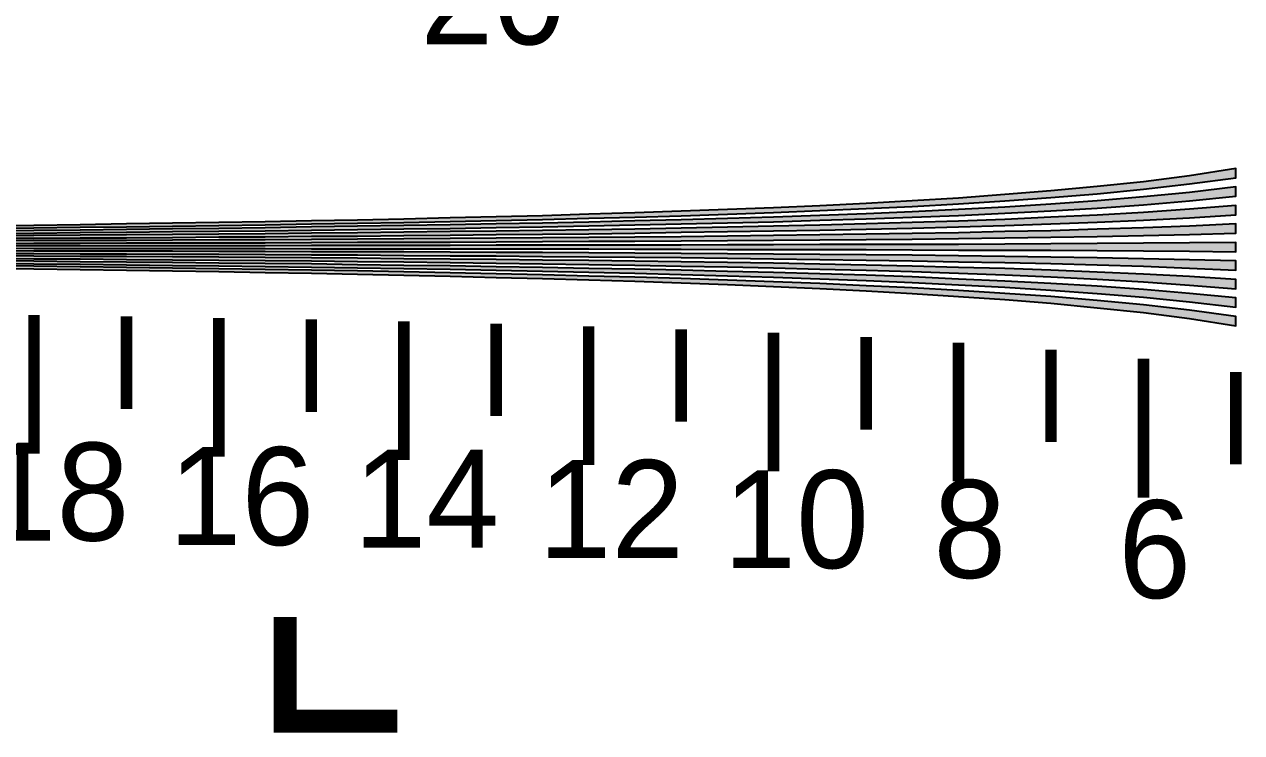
# Model space of a CAD drawing. Header units: millimetres. Extents: x 178 to 1404, y 24 to 984.
# Drawn here: x 861.5 to 1072.1, y 420.3 to 542.8 of the extents above; entities that cross this region are included whole.
import ezdxf

# ---------------------------------------------------------------- set-up
doc = ezdxf.new("R2010")
doc.units = ezdxf.units.MM
for name, color, linetype in [('CENTER', 7, 'Continuous'), ('LABELS', 7, 'Continuous'), ('SFR', 7, 'Continuous')]:
    doc.layers.add(name, color=color, linetype=linetype)

msp = doc.modelspace()

# ---------------------------------------------------------------- hatches: boundary and pattern name
at = {"layer": 'CENTER', "true_color": 0x000000}
h = msp.add_hatch(color=7, dxfattribs=at)
h.dxf.hatch_style = 1
h.paths.add_polyline_path([(1071.12, 517.85), (1063.12, 516.61), (1055.12, 515.57), (1047.12, 514.73), (1039.12, 513.97), (1031.12, 513.33), (1023.12, 512.73), (1015.12, 512.25), (1007.12, 511.81), (999.12, 511.41), (991.12, 511.05), (983.12, 510.73), (975.12, 510.45), (967.12, 510.17), (959.12, 509.93), (951.12, 509.69), (943.12, 509.49), (935.12, 509.29), (927.12, 509.09), (919.12, 508.93), (911.12, 508.77), (903.12, 508.65), (895.12, 508.49), (887.12, 508.37), (879.12, 508.25), (871.12, 508.13), (863.12, 508.01), (855.12, 507.93), (847.12, 507.81), (839.12, 507.73), (831.12, 507.65), (831.12, 507.25), (839.12, 507.33), (847.12, 507.41), (855.12, 507.49), (863.12, 507.57), (871.12, 507.69), (879.12, 507.77), (887.12, 507.89), (895.12, 508.01), (903.12, 508.13), (911.12, 508.25), (919.12, 508.37), (927.12, 508.53), (935.12, 508.69), (943.12, 508.85), (951.12, 509.05), (959.12, 509.25), (967.12, 509.45), (975.12, 509.69), (983.12, 509.97), (991.12, 510.25), (999.12, 510.57), (1007.12, 510.93), (1015.12, 511.29), (1023.12, 511.73), (1031.12, 512.25), (1039.12, 512.81), (1047.12, 513.49), (1055.12, 514.25), (1063.12, 515.17), (1071.12, 516.25), (1071.12, 517.85)])
h = msp.add_hatch(color=7, dxfattribs=at)
h.dxf.hatch_style = 1
h.paths.add_polyline_path([(1071.12, 514.65), (1063.12, 513.69), (1055.12, 512.93), (1047.12, 512.25), (1039.12, 511.69), (1031.12, 511.17), (1023.12, 510.73), (1015.12, 510.37), (1007.12, 510.01), (999.12, 509.73), (991.12, 509.45), (983.12, 509.21), (975.12, 508.97), (967.12, 508.77), (959.12, 508.57), (951.12, 508.41), (943.12, 508.25), (935.12, 508.09), (927.12, 507.97), (919.12, 507.85), (911.12, 507.73), (903.12, 507.61), (895.12, 507.49), (887.12, 507.41), (879.12, 507.29), (871.12, 507.21), (863.12, 507.13), (855.12, 507.05), (847.12, 506.97), (839.12, 506.93), (831.12, 506.85), (831.12, 506.45), (839.12, 506.49), (847.12, 506.57), (855.12, 506.61), (863.12, 506.69), (871.12, 506.77), (879.12, 506.85), (887.12, 506.93), (895.12, 507.01), (903.12, 507.09), (911.12, 507.17), (919.12, 507.29), (927.12, 507.41), (935.12, 507.49), (943.12, 507.65), (951.12, 507.77), (959.12, 507.93), (967.12, 508.09), (975.12, 508.25), (983.12, 508.45), (991.12, 508.65), (999.12, 508.89), (1007.12, 509.13), (1015.12, 509.41), (1023.12, 509.73), (1031.12, 510.13), (1039.12, 510.53), (1047.12, 511.01), (1055.12, 511.57), (1063.12, 512.25), (1071.12, 513.05), (1071.12, 514.65)])
h = msp.add_hatch(color=7, dxfattribs=at)
h.dxf.hatch_style = 1
h.paths.add_polyline_path([(1071.12, 511.45), (1063.12, 510.81), (1055.12, 510.25), (1047.12, 509.77), (1039.12, 509.41), (1031.12, 509.05), (1023.12, 508.73), (1015.12, 508.49), (1007.12, 508.25), (999.12, 508.05), (991.12, 507.85), (983.12, 507.69), (975.12, 507.53), (967.12, 507.37), (959.12, 507.25), (951.12, 507.13), (943.12, 507.01), (935.12, 506.93), (927.12, 506.81), (919.12, 506.73), (911.12, 506.65), (903.12, 506.57), (895.12, 506.49), (887.12, 506.45), (879.12, 506.37), (871.12, 506.29), (863.12, 506.25), (855.12, 506.21), (847.12, 506.13), (839.12, 506.09), (831.12, 506.05), (831.12, 505.65), (839.12, 505.69), (847.12, 505.73), (855.12, 505.77), (863.12, 505.81), (871.12, 505.85), (879.12, 505.88), (887.12, 505.92), (895.12, 506), (903.12, 506.04), (911.12, 506.12), (919.12, 506.16), (927.12, 506.24), (935.12, 506.33), (943.12, 506.41), (951.12, 506.49), (959.12, 506.57), (967.12, 506.69), (975.12, 506.81), (983.12, 506.93), (991.12, 507.05), (999.12, 507.21), (1007.12, 507.37), (1015.12, 507.53), (1023.12, 507.73), (1031.12, 507.97), (1039.12, 508.25), (1047.12, 508.57), (1055.12, 508.93), (1063.12, 509.33), (1071.12, 509.85), (1071.12, 511.45)])
h = msp.add_hatch(color=7, dxfattribs=at)
h.dxf.hatch_style = 1
h.paths.add_polyline_path([(1071.12, 508.25), (1063.12, 507.89), (1055.12, 507.57), (1047.12, 507.33), (1039.12, 507.09), (1031.12, 506.93), (1023.12, 506.73), (1015.12, 506.61), (1007.12, 506.49), (999.12, 506.37), (991.12, 506.25), (983.12, 506.17), (975.12, 506.05), (967.12, 505.97), (959.12, 505.93), (951.12, 505.85), (943.12, 505.77), (935.12, 505.73), (927.12, 505.69), (919.12, 505.61), (911.12, 505.57), (903.12, 505.53), (895.12, 505.49), (887.12, 505.45), (879.12, 505.41), (871.12, 505.41), (863.12, 505.37), (855.12, 505.33), (847.12, 505.29), (839.12, 505.29), (831.12, 505.25), (831.12, 504.85), (839.12, 504.85), (847.12, 504.89), (855.12, 504.89), (863.12, 504.93), (871.12, 504.93), (879.12, 504.97), (887.12, 504.97), (895.12, 505.01), (903.12, 505.01), (911.12, 505.05), (919.12, 505.09), (927.12, 505.09), (935.12, 505.13), (943.12, 505.17), (951.12, 505.21), (959.12, 505.25), (967.12, 505.29), (975.12, 505.33), (983.12, 505.41), (991.12, 505.45), (999.12, 505.53), (1007.12, 505.57), (1015.12, 505.65), (1023.12, 505.73), (1031.12, 505.85), (1039.12, 505.97), (1047.12, 506.09), (1055.12, 506.25), (1063.12, 506.45), (1071.12, 506.65), (1071.12, 508.25)])
h = msp.add_hatch(color=7, dxfattribs=at)
h.dxf.hatch_style = 1
h.paths.add_polyline_path([(1071.12, 505.05), (1063.12, 504.97), (1055.12, 504.93), (1047.12, 504.85), (1039.12, 504.81), (1031.12, 504.77), (1023.12, 504.73), (1015.12, 504.73), (1007.12, 504.69), (999.12, 504.69), (991.12, 504.65), (983.12, 504.65), (975.12, 504.61), (967.12, 504.61), (959.12, 504.57), (951.12, 504.57), (943.12, 504.57), (935.12, 504.53), (927.12, 504.53), (919.12, 504.53), (911.12, 504.53), (903.12, 504.49), (895.12, 504.49), (887.12, 504.49), (879.12, 504.49), (871.12, 504.49), (863.12, 504.49), (855.12, 504.45), (847.12, 504.45), (839.12, 504.45), (831.12, 504.45), (831.12, 504.05), (839.12, 504.05), (847.12, 504.05), (855.12, 504.05), (863.12, 504.02), (871.12, 504.02), (879.12, 504.02), (887.12, 504.02), (895.12, 504.02), (903.12, 504.02), (911.12, 503.98), (919.12, 503.98), (927.12, 503.98), (935.12, 503.98), (943.12, 503.94), (951.12, 503.94), (959.12, 503.94), (967.12, 503.9), (975.12, 503.9), (983.12, 503.86), (991.12, 503.86), (999.12, 503.82), (1007.12, 503.82), (1015.12, 503.78), (1023.12, 503.74), (1031.12, 503.74), (1039.12, 503.7), (1047.12, 503.66), (1055.12, 503.58), (1063.12, 503.54), (1071.12, 503.46), (1071.12, 505.05)])
h = msp.add_hatch(color=7, dxfattribs=at)
h.dxf.hatch_style = 1
h.paths.add_polyline_path([(1071.12, 501.85), (1063.12, 502.05), (1055.12, 502.25), (1047.12, 502.41), (1039.12, 502.53), (1031.12, 502.65), (1023.12, 502.73), (1015.12, 502.85), (1007.12, 502.93), (999.12, 502.97), (991.12, 503.05), (983.12, 503.09), (975.12, 503.17), (967.12, 503.21), (959.12, 503.25), (951.12, 503.29), (943.12, 503.33), (935.12, 503.37), (927.12, 503.41), (919.12, 503.41), (911.12, 503.45), (903.12, 503.49), (895.12, 503.49), (887.12, 503.53), (879.12, 503.53), (871.12, 503.57), (863.12, 503.57), (855.12, 503.61), (847.12, 503.61), (839.12, 503.65), (831.12, 503.65), (831.12, 503.25), (839.12, 503.21), (847.12, 503.21), (855.12, 503.17), (863.12, 503.13), (871.12, 503.09), (879.12, 503.09), (887.12, 503.05), (895.12, 503.01), (903.12, 502.97), (911.12, 502.93), (919.12, 502.89), (927.12, 502.81), (935.12, 502.77), (943.12, 502.73), (951.12, 502.65), (959.12, 502.57), (967.12, 502.53), (975.12, 502.45), (983.12, 502.33), (991.12, 502.25), (999.12, 502.13), (1007.12, 502.01), (1015.12, 501.89), (1023.12, 501.73), (1031.12, 501.57), (1039.12, 501.41), (1047.12, 501.17), (1055.12, 500.93), (1063.12, 500.61), (1071.12, 500.25), (1071.12, 501.85)])
h = msp.add_hatch(color=7, dxfattribs=at)
h.dxf.hatch_style = 1
h.paths.add_polyline_path([(1071.12, 498.65), (1063.12, 499.17), (1055.12, 499.57), (1047.12, 499.93), (1039.12, 500.25), (1031.12, 500.53), (1023.12, 500.73), (1015.12, 500.97), (1007.12, 501.13), (999.12, 501.29), (991.12, 501.45), (983.12, 501.57), (975.12, 501.69), (967.12, 501.81), (959.12, 501.93), (951.12, 502.01), (943.12, 502.09), (935.12, 502.17), (927.12, 502.25), (919.12, 502.33), (911.12, 502.37), (903.12, 502.45), (895.12, 502.49), (887.12, 502.57), (879.12, 502.61), (871.12, 502.65), (863.12, 502.69), (855.12, 502.73), (847.12, 502.77), (839.12, 502.81), (831.12, 502.85), (831.12, 502.45), (839.12, 502.41), (847.12, 502.37), (855.12, 502.29), (863.12, 502.25), (871.12, 502.21), (879.12, 502.13), (887.12, 502.05), (895.12, 502.01), (903.12, 501.93), (911.12, 501.85), (919.12, 501.77), (927.12, 501.69), (935.12, 501.57), (943.12, 501.49), (951.12, 501.37), (959.12, 501.25), (967.12, 501.13), (975.12, 500.97), (983.12, 500.81), (991.12, 500.65), (999.12, 500.45), (1007.12, 500.25), (1015.12, 500.01), (1023.12, 499.73), (1031.12, 499.45), (1039.12, 499.09), (1047.12, 498.73), (1055.12, 498.25), (1063.12, 497.69), (1071.12, 497.05), (1071.12, 498.65)])
h = msp.add_hatch(color=7, dxfattribs=at)
h.dxf.hatch_style = 1
h.paths.add_polyline_path([(1071.12, 495.45), (1063.12, 496.25), (1055.12, 496.93), (1047.12, 497.49), (1039.12, 497.97), (1031.12, 498.37), (1023.12, 498.73), (1015.12, 499.09), (1007.12, 499.37), (999.12, 499.61), (991.12, 499.85), (983.12, 500.05), (975.12, 500.25), (967.12, 500.41), (959.12, 500.57), (951.12, 500.73), (943.12, 500.85), (935.12, 501.01), (927.12, 501.09), (919.12, 501.21), (911.12, 501.33), (903.12, 501.41), (895.12, 501.49), (887.12, 501.57), (879.12, 501.65), (871.12, 501.73), (863.12, 501.81), (855.12, 501.89), (847.12, 501.93), (839.12, 502.01), (831.12, 502.05), (831.12, 501.65), (839.12, 501.57), (847.12, 501.53), (855.12, 501.45), (863.12, 501.37), (871.12, 501.29), (879.12, 501.21), (887.12, 501.09), (895.12, 501.01), (903.12, 500.89), (911.12, 500.77), (919.12, 500.65), (927.12, 500.53), (935.12, 500.41), (943.12, 500.25), (951.12, 500.09), (959.12, 499.93), (967.12, 499.73), (975.12, 499.53), (983.12, 499.29), (991.12, 499.05), (999.12, 498.77), (1007.12, 498.49), (1015.12, 498.13), (1023.12, 497.73), (1031.12, 497.33), (1039.12, 496.81), (1047.12, 496.25), (1055.12, 495.57), (1063.12, 494.81), (1071.12, 493.85), (1071.12, 495.45), (1071.12, 495.45)])
h = msp.add_hatch(color=7, dxfattribs=at)
h.dxf.hatch_style = 1
h.paths.add_polyline_path([(1071.12, 492.25), (1063.12, 493.33), (1055.12, 494.25), (1047.12, 495.01), (1039.12, 495.69), (1031.12, 496.25), (1023.12, 496.73), (1015.12, 497.21), (1007.12, 497.57), (999.12, 497.93), (991.12, 498.25), (983.12, 498.53), (975.12, 498.81), (967.12, 499.05), (959.12, 499.25), (951.12, 499.45), (943.12, 499.65), (935.12, 499.81), (927.12, 499.97), (919.12, 500.13), (911.12, 500.25), (903.12, 500.37), (895.12, 500.49), (887.12, 500.61), (879.12, 500.73), (871.12, 500.81), (863.12, 500.93), (855.12, 501.01), (847.12, 501.09), (839.12, 501.17), (831.12, 501.25), (831.12, 500.85), (839.12, 500.77), (847.12, 500.69), (855.12, 500.57), (863.12, 500.49), (871.12, 500.37), (879.12, 500.25), (887.12, 500.13), (895.12, 500.01), (903.12, 499.85), (911.12, 499.73), (919.12, 499.57), (927.12, 499.41), (935.12, 499.21), (943.12, 499.01), (951.12, 498.81), (959.12, 498.57), (967.12, 498.33), (975.12, 498.05), (983.12, 497.77), (991.12, 497.45), (999.12, 497.09), (1007.12, 496.69), (1015.12, 496.25), (1023.12, 495.73), (1031.12, 495.17), (1039.12, 494.53), (1047.12, 493.77), (1055.12, 492.93), (1063.12, 491.89), (1071.12, 490.65), (1071.12, 492.25)])

# ---------------------------------------------------------------- linework, layer by layer
at = {"layer": 'CENTER', "color": 250}
for points in [[(855.12, 507.49), (863.12, 507.57), (871.12, 507.69), (879.12, 507.77), (887.12, 507.89), (895.12, 508.01), (903.12, 508.13), (911.12, 508.25), (919.12, 508.37), (927.12, 508.53), (935.12, 508.69), (943.12, 508.85), (951.12, 509.05), (959.12, 509.25), (967.12, 509.45), (975.12, 509.69), (983.12, 509.97), (991.12, 510.25), (999.12, 510.57), (1007.12, 510.93), (1015.12, 511.29), (1023.12, 511.73), (1031.12, 512.25), (1039.12, 512.81), (1047.12, 513.49), (1055.12, 514.25), (1063.12, 515.17), (1071.12, 516.25), (1071.12, 517.85), (1071.12, 517.85), (1063.12, 516.61), (1055.12, 515.57), (1047.12, 514.73), (1039.12, 513.97), (1031.12, 513.33), (1023.12, 512.73), (1015.12, 512.25), (1007.12, 511.81), (999.12, 511.41), (991.12, 511.05), (983.12, 510.73), (975.12, 510.45), (967.12, 510.17), (959.12, 509.93), (951.12, 509.69), (943.12, 509.49), (935.12, 509.29), (927.12, 509.09), (919.12, 508.93), (911.12, 508.77), (903.12, 508.65), (895.12, 508.49), (887.12, 508.37), (879.12, 508.25), (871.12, 508.13), (863.12, 508.01), (855.12, 507.93)], [(855.12, 506.61), (863.12, 506.69), (871.12, 506.77), (879.12, 506.85), (887.12, 506.93), (895.12, 507.01), (903.12, 507.09), (911.12, 507.17), (919.12, 507.29), (927.12, 507.41), (935.12, 507.49), (943.12, 507.65), (951.12, 507.77), (959.12, 507.93), (967.12, 508.09), (975.12, 508.25), (983.12, 508.45), (991.12, 508.65), (999.12, 508.89), (1007.12, 509.13), (1015.12, 509.41), (1023.12, 509.73), (1031.12, 510.13), (1039.12, 510.53), (1047.12, 511.01), (1055.12, 511.57), (1063.12, 512.25), (1071.12, 513.05), (1071.12, 514.65), (1071.12, 514.65), (1063.12, 513.69), (1055.12, 512.93), (1047.12, 512.25), (1039.12, 511.69), (1031.12, 511.17), (1023.12, 510.73), (1015.12, 510.37), (1007.12, 510.01), (999.12, 509.73), (991.12, 509.45), (983.12, 509.21), (975.12, 508.97), (967.12, 508.77), (959.12, 508.57), (951.12, 508.41), (943.12, 508.25), (935.12, 508.09), (927.12, 507.97), (919.12, 507.85), (911.12, 507.73), (903.12, 507.61), (895.12, 507.49), (887.12, 507.41), (879.12, 507.29), (871.12, 507.21), (863.12, 507.13), (855.12, 507.05)], [(855.12, 505.77), (863.12, 505.81), (871.12, 505.85), (879.12, 505.88), (887.12, 505.92), (895.12, 506), (903.12, 506.04), (911.12, 506.12), (919.12, 506.16), (927.12, 506.24), (935.12, 506.33), (943.12, 506.41), (951.12, 506.49), (959.12, 506.57), (967.12, 506.69), (975.12, 506.81), (983.12, 506.93), (991.12, 507.05), (999.12, 507.21), (1007.12, 507.37), (1015.12, 507.53), (1023.12, 507.73), (1031.12, 507.97), (1039.12, 508.25), (1047.12, 508.57), (1055.12, 508.93), (1063.12, 509.33), (1071.12, 509.85), (1071.12, 511.45), (1071.12, 511.45), (1063.12, 510.81), (1055.12, 510.25), (1047.12, 509.77), (1039.12, 509.41), (1031.12, 509.05), (1023.12, 508.73), (1015.12, 508.49), (1007.12, 508.25), (999.12, 508.05), (991.12, 507.85), (983.12, 507.69), (975.12, 507.53), (967.12, 507.37), (959.12, 507.25), (951.12, 507.13), (943.12, 507.01), (935.12, 506.93), (927.12, 506.81), (919.12, 506.73), (911.12, 506.65), (903.12, 506.57), (895.12, 506.49), (887.12, 506.45), (879.12, 506.37), (871.12, 506.29), (863.12, 506.25), (855.12, 506.21)], [(855.12, 504.89), (863.12, 504.93), (871.12, 504.93), (879.12, 504.97), (887.12, 504.97), (895.12, 505.01), (903.12, 505.01), (911.12, 505.05), (919.12, 505.09), (927.12, 505.09), (935.12, 505.13), (943.12, 505.17), (951.12, 505.21), (959.12, 505.25), (967.12, 505.29), (975.12, 505.33), (983.12, 505.41), (991.12, 505.45), (999.12, 505.53), (1007.12, 505.57), (1015.12, 505.65), (1023.12, 505.73), (1031.12, 505.85), (1039.12, 505.97), (1047.12, 506.09), (1055.12, 506.25), (1063.12, 506.45), (1071.12, 506.65), (1071.12, 508.25), (1071.12, 508.25), (1063.12, 507.89), (1055.12, 507.57), (1047.12, 507.33), (1039.12, 507.09), (1031.12, 506.93), (1023.12, 506.73), (1015.12, 506.61), (1007.12, 506.49), (999.12, 506.37), (991.12, 506.25), (983.12, 506.17), (975.12, 506.05), (967.12, 505.97), (959.12, 505.93), (951.12, 505.85), (943.12, 505.77), (935.12, 505.73), (927.12, 505.69), (919.12, 505.61), (911.12, 505.57), (903.12, 505.53), (895.12, 505.49), (887.12, 505.45), (879.12, 505.41), (871.12, 505.41), (863.12, 505.37), (855.12, 505.33)], [(855.12, 504.05), (863.12, 504.02), (871.12, 504.02), (879.12, 504.02), (887.12, 504.02), (895.12, 504.02), (903.12, 504.02), (911.12, 503.98), (919.12, 503.98), (927.12, 503.98), (935.12, 503.98), (943.12, 503.94), (951.12, 503.94), (959.12, 503.94), (967.12, 503.9), (975.12, 503.9), (983.12, 503.86), (991.12, 503.86), (999.12, 503.82), (1007.12, 503.82), (1015.12, 503.78), (1023.12, 503.74), (1031.12, 503.74), (1039.12, 503.7), (1047.12, 503.66), (1055.12, 503.58), (1063.12, 503.54), (1071.12, 503.46), (1071.12, 505.05), (1071.12, 505.05), (1063.12, 504.97), (1055.12, 504.93), (1047.12, 504.85), (1039.12, 504.81), (1031.12, 504.77), (1023.12, 504.73), (1015.12, 504.73), (1007.12, 504.69), (999.12, 504.69), (991.12, 504.65), (983.12, 504.65), (975.12, 504.61), (967.12, 504.61), (959.12, 504.57), (951.12, 504.57), (943.12, 504.57), (935.12, 504.53), (927.12, 504.53), (919.12, 504.53), (911.12, 504.53), (903.12, 504.49), (895.12, 504.49), (887.12, 504.49), (879.12, 504.49), (871.12, 504.49), (863.12, 504.49), (855.12, 504.45)], [(855.12, 503.17), (863.12, 503.13), (871.12, 503.09), (879.12, 503.09), (887.12, 503.05), (895.12, 503.01), (903.12, 502.97), (911.12, 502.93), (919.12, 502.89), (927.12, 502.81), (935.12, 502.77), (943.12, 502.73), (951.12, 502.65), (959.12, 502.57), (967.12, 502.53), (975.12, 502.45), (983.12, 502.33), (991.12, 502.25), (999.12, 502.13), (1007.12, 502.01), (1015.12, 501.89), (1023.12, 501.73), (1031.12, 501.57), (1039.12, 501.41), (1047.12, 501.17), (1055.12, 500.93), (1063.12, 500.61), (1071.12, 500.25), (1071.12, 501.85), (1071.12, 501.85), (1063.12, 502.05), (1055.12, 502.25), (1047.12, 502.41), (1039.12, 502.53), (1031.12, 502.65), (1023.12, 502.73), (1015.12, 502.85), (1007.12, 502.93), (999.12, 502.97), (991.12, 503.05), (983.12, 503.09), (975.12, 503.17), (967.12, 503.21), (959.12, 503.25), (951.12, 503.29), (943.12, 503.33), (935.12, 503.37), (927.12, 503.41), (919.12, 503.41), (911.12, 503.45), (903.12, 503.49), (895.12, 503.49), (887.12, 503.53), (879.12, 503.53), (871.12, 503.57), (863.12, 503.57), (855.12, 503.61)], [(855.12, 502.29), (863.12, 502.25), (871.12, 502.21), (879.12, 502.13), (887.12, 502.05), (895.12, 502.01), (903.12, 501.93), (911.12, 501.85), (919.12, 501.77), (927.12, 501.69), (935.12, 501.57), (943.12, 501.49), (951.12, 501.37), (959.12, 501.25), (967.12, 501.13), (975.12, 500.97), (983.12, 500.81), (991.12, 500.65), (999.12, 500.45), (1007.12, 500.25), (1015.12, 500.01), (1023.12, 499.73), (1031.12, 499.45), (1039.12, 499.09), (1047.12, 498.73), (1055.12, 498.25), (1063.12, 497.69), (1071.12, 497.05), (1071.12, 498.65), (1071.12, 498.65), (1063.12, 499.17), (1055.12, 499.57), (1047.12, 499.93), (1039.12, 500.25), (1031.12, 500.53), (1023.12, 500.73), (1015.12, 500.97), (1007.12, 501.13), (999.12, 501.29), (991.12, 501.45), (983.12, 501.57), (975.12, 501.69), (967.12, 501.81), (959.12, 501.93), (951.12, 502.01), (943.12, 502.09), (935.12, 502.17), (927.12, 502.25), (919.12, 502.33), (911.12, 502.37), (903.12, 502.45), (895.12, 502.49), (887.12, 502.57), (879.12, 502.61), (871.12, 502.65), (863.12, 502.69), (855.12, 502.73)], [(855.12, 501.45), (863.12, 501.37), (871.12, 501.29), (879.12, 501.21), (887.12, 501.09), (895.12, 501.01), (903.12, 500.89), (911.12, 500.77), (919.12, 500.65), (927.12, 500.53), (935.12, 500.41), (943.12, 500.25), (951.12, 500.09), (959.12, 499.93), (967.12, 499.73), (975.12, 499.53), (983.12, 499.29), (991.12, 499.05), (999.12, 498.77), (1007.12, 498.49), (1015.12, 498.13), (1023.12, 497.73), (1031.12, 497.33), (1039.12, 496.81), (1047.12, 496.25), (1055.12, 495.57), (1063.12, 494.81), (1071.12, 493.85), (1071.12, 495.45), (1071.12, 495.45), (1071.12, 495.45), (1063.12, 496.25), (1055.12, 496.93), (1047.12, 497.49), (1039.12, 497.97), (1031.12, 498.37), (1023.12, 498.73), (1015.12, 499.09), (1007.12, 499.37), (999.12, 499.61), (991.12, 499.85), (983.12, 500.05), (975.12, 500.25), (967.12, 500.41), (959.12, 500.57), (951.12, 500.73), (943.12, 500.85), (935.12, 501.01), (927.12, 501.09), (919.12, 501.21), (911.12, 501.33), (903.12, 501.41), (895.12, 501.49), (887.12, 501.57), (879.12, 501.65), (871.12, 501.73), (863.12, 501.81), (855.12, 501.89)], [(855.12, 500.57), (863.12, 500.49), (871.12, 500.37), (879.12, 500.25), (887.12, 500.13), (895.12, 500.01), (903.12, 499.85), (911.12, 499.73), (919.12, 499.57), (927.12, 499.41), (935.12, 499.21), (943.12, 499.01), (951.12, 498.81), (959.12, 498.57), (967.12, 498.33), (975.12, 498.05), (983.12, 497.77), (991.12, 497.45), (999.12, 497.09), (1007.12, 496.69), (1015.12, 496.25), (1023.12, 495.73), (1031.12, 495.17), (1039.12, 494.53), (1047.12, 493.77), (1055.12, 492.93), (1063.12, 491.89), (1071.12, 490.65), (1071.12, 492.25), (1071.12, 492.25), (1063.12, 493.33), (1055.12, 494.25), (1047.12, 495.01), (1039.12, 495.69), (1031.12, 496.25), (1023.12, 496.73), (1015.12, 497.21), (1007.12, 497.57), (999.12, 497.93), (991.12, 498.25), (983.12, 498.53), (975.12, 498.81), (967.12, 499.05), (959.12, 499.25), (951.12, 499.45), (943.12, 499.65), (935.12, 499.81), (927.12, 499.97), (919.12, 500.13), (911.12, 500.25), (903.12, 500.37), (895.12, 500.49), (887.12, 500.61), (879.12, 500.73), (871.12, 500.81), (863.12, 500.93), (855.12, 501.01)]]:
    msp.add_lwpolyline(points, dxfattribs=at)
at = {"layer": 'CENTER', "color": 250, "lineweight": 35, "const_width": 2}
for points in [[(863.12, 492.49), (863.12, 468.49)], [(879.12, 492.25), (879.12, 476.25)], [(895.12, 492.01), (895.12, 468.01)], [(911.12, 491.73), (911.12, 475.73)], [(927.12, 491.41), (927.12, 467.41)], [(943.12, 491.01), (943.12, 475.01)], [(959.12, 490.57), (959.12, 466.57)], [(975.12, 490.05), (975.12, 474.05)], [(991.12, 489.45), (991.12, 465.45)], [(1007.12, 488.69), (1007.12, 472.69)], [(1023.12, 487.73), (1023.12, 463.73)], [(1039.12, 486.53), (1039.12, 470.53)], [(1055.12, 484.93), (1055.12, 460.93)], [(1071.12, 482.65), (1071.12, 466.65)]]:
    msp.add_lwpolyline(points, dxfattribs=at)
at = {"layer": 'CENTER', "color": 250, "true_color": 0x000000}
for points in [[(1071.12, 516.25), (1023.12, 512.73), (991.12, 510.25)], [(1071.12, 516.25), (991.12, 510.25), (999.12, 510.57)], [(1071.12, 516.25), (999.12, 510.57), (1007.12, 510.93)], [(1071.12, 516.25), (1007.12, 510.93), (1015.12, 511.29)], [(1071.12, 516.25), (1015.12, 511.29), (1023.12, 511.73)], [(1071.12, 516.25), (1031.12, 513.33), (1023.12, 512.73)], [(1071.12, 516.25), (1023.12, 511.73), (1031.12, 512.25)], [(1071.12, 516.25), (1039.12, 513.97), (1031.12, 513.33)], [(1071.12, 516.25), (1031.12, 512.25), (1039.12, 512.81)], [(1071.12, 516.25), (1047.12, 514.73), (1039.12, 513.97)], [(1071.12, 516.25), (1039.12, 512.81), (1047.12, 513.49)], [(1071.12, 516.25), (1055.12, 515.57), (1047.12, 514.73)], [(1071.12, 516.25), (1047.12, 513.49), (1055.12, 514.25)], [(1071.12, 516.25), (1063.12, 516.61), (1055.12, 515.57)], [(1055.12, 514.25), (1063.12, 515.17), (1071.12, 516.25)], [(1071.12, 516.25), (1071.12, 517.85), (1063.12, 516.61)], [(1071.12, 513.05), (1071.12, 514.65), (1063.12, 513.69)], [(1015.12, 512.25), (1007.12, 511.81), (967.12, 509.45)], [(1015.12, 512.25), (967.12, 509.45), (975.12, 509.69)], [(1071.12, 513.05), (1023.12, 510.73), (975.12, 508.25)], [(1071.12, 513.05), (975.12, 508.25), (983.12, 508.45)], [(1023.12, 512.73), (1015.12, 512.25), (975.12, 509.69)], [(1023.12, 512.73), (975.12, 509.69), (983.12, 509.97)], [(1071.12, 513.05), (983.12, 508.45), (991.12, 508.65)], [(1023.12, 512.73), (983.12, 509.97), (991.12, 510.25)], [(1071.12, 513.05), (991.12, 508.65), (999.12, 508.89)], [(1071.12, 513.05), (999.12, 508.89), (1007.12, 509.13)], [(1071.12, 513.05), (1007.12, 509.13), (1015.12, 509.41)], [(1071.12, 513.05), (1015.12, 509.41), (1023.12, 509.73)], [(1071.12, 513.05), (1031.12, 511.17), (1023.12, 510.73)], [(1071.12, 513.05), (1023.12, 509.73), (1031.12, 510.13)], [(1071.12, 513.05), (1039.12, 511.69), (1031.12, 511.17)], [(1071.12, 513.05), (1031.12, 510.13), (1039.12, 510.53)], [(1071.12, 513.05), (1047.12, 512.25), (1039.12, 511.69)], [(1071.12, 513.05), (1039.12, 510.53), (1047.12, 511.01)], [(1071.12, 513.05), (1055.12, 512.93), (1047.12, 512.25)], [(1071.12, 513.05), (1047.12, 511.01), (1055.12, 511.57)], [(1071.12, 513.05), (1063.12, 513.69), (1055.12, 512.93)], [(1055.12, 511.57), (1063.12, 512.25), (1071.12, 513.05)], [(967.12, 510.17), (951.12, 509.69), (903.12, 508.13)], [(967.12, 510.17), (903.12, 508.13), (911.12, 508.25)], [(967.12, 510.17), (911.12, 508.25), (919.12, 508.37)], [(983.12, 510.73), (975.12, 510.45), (919.12, 508.37)], [(983.12, 510.73), (919.12, 508.37), (927.12, 508.53)], [(975.12, 510.45), (967.12, 510.17), (919.12, 508.37)], [(983.12, 510.73), (927.12, 508.53), (935.12, 508.69)], [(1071.12, 509.85), (991.12, 507.85), (927.12, 506.24)], [(1071.12, 509.85), (927.12, 506.24), (935.12, 506.33)], [(991.12, 511.05), (983.12, 510.73), (935.12, 508.69)], [(991.12, 511.05), (935.12, 508.69), (943.12, 508.85)], [(1007.12, 510.01), (999.12, 509.73), (935.12, 507.49)], [(1007.12, 510.01), (935.12, 507.49), (943.12, 507.65)], [(1071.12, 509.85), (935.12, 506.33), (943.12, 506.41)], [(999.12, 511.41), (991.12, 511.05), (943.12, 508.85)], [(999.12, 511.41), (943.12, 508.85), (951.12, 509.05)], [(1007.12, 510.01), (943.12, 507.65), (951.12, 507.77)], [(1071.12, 509.85), (943.12, 506.41), (951.12, 506.49)], [(999.12, 511.41), (951.12, 509.05), (959.12, 509.25)], [(967.12, 510.17), (959.12, 509.93), (951.12, 509.69)], [(1007.12, 510.01), (951.12, 507.77), (959.12, 507.93)], [(1071.12, 509.85), (951.12, 506.49), (959.12, 506.57)], [(1007.12, 511.81), (999.12, 511.41), (959.12, 509.25)], [(1007.12, 511.81), (959.12, 509.25), (967.12, 509.45)], [(1007.12, 510.01), (959.12, 507.93), (967.12, 508.09)], [(1071.12, 509.85), (959.12, 506.57), (967.12, 506.69)], [(1023.12, 510.73), (1015.12, 510.37), (967.12, 508.09)], [(1023.12, 510.73), (967.12, 508.09), (975.12, 508.25)], [(1015.12, 510.37), (1007.12, 510.01), (967.12, 508.09)], [(1071.12, 509.85), (967.12, 506.69), (975.12, 506.81)], [(1071.12, 509.85), (975.12, 506.81), (983.12, 506.93)], [(1071.12, 509.85), (983.12, 506.93), (991.12, 507.05)], [(1071.12, 509.85), (999.12, 508.05), (991.12, 507.85)], [(1071.12, 509.85), (991.12, 507.05), (999.12, 507.21)], [(1071.12, 509.85), (1007.12, 508.25), (999.12, 508.05)], [(1071.12, 509.85), (999.12, 507.21), (1007.12, 507.37)], [(1071.12, 509.85), (1015.12, 508.49), (1007.12, 508.25)], [(1071.12, 509.85), (1007.12, 507.37), (1015.12, 507.53)], [(1071.12, 509.85), (1023.12, 508.73), (1015.12, 508.49)], [(1071.12, 509.85), (1015.12, 507.53), (1023.12, 507.73)], [(1071.12, 509.85), (1031.12, 509.05), (1023.12, 508.73)], [(1071.12, 509.85), (1023.12, 507.73), (1031.12, 507.97)], [(1071.12, 509.85), (1039.12, 509.41), (1031.12, 509.05)], [(1071.12, 509.85), (1031.12, 507.97), (1039.12, 508.25)], [(1071.12, 509.85), (1047.12, 509.77), (1039.12, 509.41)], [(1071.12, 509.85), (1039.12, 508.25), (1047.12, 508.57)], [(1071.12, 509.85), (1055.12, 510.25), (1047.12, 509.77)], [(1071.12, 509.85), (1047.12, 508.57), (1055.12, 508.93)], [(1071.12, 509.85), (1063.12, 510.81), (1055.12, 510.25)], [(1055.12, 508.93), (1063.12, 509.33), (1071.12, 509.85)], [(1071.12, 509.85), (1071.12, 511.45), (1063.12, 510.81)], [(911.12, 508.77), (895.12, 508.49), (831.12, 507.25)], [(911.12, 508.77), (831.12, 507.25), (839.12, 507.33)], [(895.12, 508.49), (879.12, 508.25), (831.12, 507.25)], [(879.12, 508.25), (871.12, 508.13), (831.12, 507.25)], [(871.12, 508.13), (863.12, 508.01), (831.12, 507.25)], [(935.12, 508.09), (911.12, 507.73), (831.12, 506.45)], [(935.12, 508.09), (831.12, 506.45), (839.12, 506.49)], [(863.12, 508.01), (847.12, 507.81), (831.12, 507.25)], [(911.12, 507.73), (903.12, 507.61), (831.12, 506.45)], [(927.12, 509.09), (919.12, 508.93), (839.12, 507.33)], [(927.12, 509.09), (839.12, 507.33), (847.12, 507.41)], [(919.12, 508.93), (911.12, 508.77), (839.12, 507.33)], [(935.12, 508.09), (839.12, 506.49), (847.12, 506.57)], [(927.12, 509.09), (847.12, 507.41), (855.12, 507.49)], [(935.12, 508.09), (847.12, 506.57), (855.12, 506.61)], [(863.12, 508.01), (855.12, 507.93), (847.12, 507.81)], [(927.12, 509.09), (855.12, 507.49), (863.12, 507.57)], [(935.12, 508.09), (855.12, 506.61), (863.12, 506.69)], [(927.12, 509.09), (863.12, 507.57), (871.12, 507.69)], [(935.12, 508.09), (863.12, 506.69), (871.12, 506.77)], [(927.12, 509.09), (871.12, 507.69), (879.12, 507.77)], [(959.12, 508.57), (951.12, 508.41), (871.12, 506.77)], [(959.12, 508.57), (871.12, 506.77), (879.12, 506.85)], [(951.12, 508.41), (943.12, 508.25), (871.12, 506.77)], [(943.12, 508.25), (935.12, 508.09), (871.12, 506.77)], [(951.12, 509.69), (935.12, 509.29), (879.12, 507.77)], [(951.12, 509.69), (879.12, 507.77), (887.12, 507.89)], [(935.12, 509.29), (927.12, 509.09), (879.12, 507.77)], [(959.12, 508.57), (879.12, 506.85), (887.12, 506.93)], [(895.12, 508.49), (887.12, 508.37), (879.12, 508.25)], [(951.12, 509.69), (887.12, 507.89), (895.12, 508.01)], [(959.12, 508.57), (887.12, 506.93), (895.12, 507.01)], [(951.12, 509.69), (895.12, 508.01), (903.12, 508.13)], [(911.12, 508.77), (903.12, 508.65), (895.12, 508.49)], [(959.12, 508.57), (895.12, 507.01), (903.12, 507.09)], [(975.12, 508.97), (967.12, 508.77), (903.12, 507.09)], [(975.12, 508.97), (903.12, 507.09), (911.12, 507.17)], [(967.12, 508.77), (959.12, 508.57), (903.12, 507.09)], [(991.12, 507.85), (983.12, 507.69), (903.12, 506.04)], [(991.12, 507.85), (903.12, 506.04), (911.12, 506.12)], [(975.12, 508.97), (911.12, 507.17), (919.12, 507.29)], [(935.12, 508.09), (927.12, 507.97), (911.12, 507.73)], [(927.12, 507.97), (919.12, 507.85), (911.12, 507.73)], [(991.12, 507.85), (911.12, 506.12), (919.12, 506.16)], [(975.12, 508.97), (919.12, 507.29), (927.12, 507.41)], [(991.12, 507.85), (919.12, 506.16), (927.12, 506.24)], [(991.12, 509.45), (983.12, 509.21), (927.12, 507.41)], [(991.12, 509.45), (927.12, 507.41), (935.12, 507.49)], [(983.12, 509.21), (975.12, 508.97), (927.12, 507.41)], [(999.12, 509.73), (991.12, 509.45), (935.12, 507.49)], [(951.12, 509.69), (943.12, 509.49), (935.12, 509.29)], [(1071.12, 506.65), (1063.12, 507.89), (1055.12, 507.57)], [(1071.12, 506.65), (1071.12, 508.25), (1063.12, 507.89)], [(903.12, 507.61), (895.12, 507.49), (831.12, 506.45)], [(895.12, 507.49), (879.12, 507.29), (831.12, 506.45)], [(879.12, 507.29), (855.12, 507.05), (831.12, 506.45)], [(927.12, 506.81), (903.12, 506.57), (831.12, 505.65)], [(927.12, 506.81), (831.12, 505.65), (839.12, 505.69)], [(1071.12, 506.65), (943.12, 505.77), (831.12, 504.85)], [(1071.12, 506.65), (831.12, 504.85), (839.12, 504.85)], [(903.12, 506.57), (895.12, 506.49), (831.12, 505.65)], [(895.12, 506.49), (871.12, 506.29), (831.12, 505.65)], [(871.12, 506.29), (847.12, 506.13), (831.12, 505.65)], [(943.12, 505.77), (919.12, 505.61), (831.12, 504.85)], [(919.12, 505.61), (903.12, 505.53), (831.12, 504.85)], [(943.12, 507.01), (927.12, 506.81), (839.12, 505.69)], [(943.12, 507.01), (839.12, 505.69), (847.12, 505.73)], [(1071.12, 506.65), (839.12, 504.85), (847.12, 504.89)], [(943.12, 507.01), (847.12, 505.73), (855.12, 505.77)], [(1071.12, 506.65), (847.12, 504.89), (855.12, 504.89)], [(871.12, 506.29), (855.12, 506.21), (847.12, 506.13)], [(879.12, 507.29), (871.12, 507.21), (855.12, 507.05)], [(871.12, 507.21), (863.12, 507.13), (855.12, 507.05)], [(943.12, 507.01), (855.12, 505.77), (863.12, 505.81)], [(1071.12, 506.65), (855.12, 504.89), (863.12, 504.93)], [(871.12, 506.29), (863.12, 506.25), (855.12, 506.21)], [(967.12, 507.37), (951.12, 507.13), (863.12, 505.81)], [(967.12, 507.37), (863.12, 505.81), (871.12, 505.85)], [(951.12, 507.13), (943.12, 507.01), (863.12, 505.81)], [(1071.12, 506.65), (863.12, 504.93), (871.12, 504.93)], [(967.12, 507.37), (871.12, 505.85), (879.12, 505.88)], [(1071.12, 506.65), (871.12, 504.93), (879.12, 504.97)], [(895.12, 506.49), (879.12, 506.37), (871.12, 506.29)], [(895.12, 507.49), (887.12, 507.41), (879.12, 507.29)], [(967.12, 507.37), (879.12, 505.88), (887.12, 505.92)], [(1071.12, 506.65), (879.12, 504.97), (887.12, 504.97)], [(895.12, 506.49), (887.12, 506.45), (879.12, 506.37)], [(967.12, 507.37), (887.12, 505.92), (895.12, 506)], [(1071.12, 506.65), (887.12, 504.97), (895.12, 505.01)], [(967.12, 507.37), (895.12, 506), (903.12, 506.04)], [(1071.12, 506.65), (895.12, 505.01), (903.12, 505.01)], [(983.12, 507.69), (975.12, 507.53), (903.12, 506.04)], [(975.12, 507.53), (967.12, 507.37), (903.12, 506.04)], [(927.12, 506.81), (919.12, 506.73), (903.12, 506.57)], [(919.12, 506.73), (911.12, 506.65), (903.12, 506.57)], [(1071.12, 506.65), (903.12, 505.01), (911.12, 505.05)], [(919.12, 505.61), (911.12, 505.57), (903.12, 505.53)], [(1071.12, 506.65), (911.12, 505.05), (919.12, 505.09)], [(1071.12, 506.65), (919.12, 505.09), (927.12, 505.09)], [(943.12, 505.77), (927.12, 505.69), (919.12, 505.61)], [(943.12, 507.01), (935.12, 506.93), (927.12, 506.81)], [(1071.12, 506.65), (927.12, 505.09), (935.12, 505.13)], [(943.12, 505.77), (935.12, 505.73), (927.12, 505.69)], [(1071.12, 506.65), (935.12, 505.13), (943.12, 505.17)], [(1071.12, 506.65), (951.12, 505.85), (943.12, 505.77)], [(1071.12, 506.65), (943.12, 505.17), (951.12, 505.21)], [(967.12, 507.37), (959.12, 507.25), (951.12, 507.13)], [(1071.12, 506.65), (967.12, 505.97), (951.12, 505.85)], [(1071.12, 506.65), (951.12, 505.21), (959.12, 505.25)], [(967.12, 505.97), (959.12, 505.93), (951.12, 505.85)], [(1071.12, 506.65), (959.12, 505.25), (967.12, 505.29)], [(1071.12, 506.65), (975.12, 506.05), (967.12, 505.97)], [(1071.12, 506.65), (967.12, 505.29), (975.12, 505.33)], [(1071.12, 506.65), (983.12, 506.17), (975.12, 506.05)], [(1071.12, 506.65), (975.12, 505.33), (983.12, 505.41)], [(1071.12, 506.65), (991.12, 506.25), (983.12, 506.17)], [(1071.12, 506.65), (983.12, 505.41), (991.12, 505.45)], [(1071.12, 506.65), (999.12, 506.37), (991.12, 506.25)], [(1071.12, 506.65), (991.12, 505.45), (999.12, 505.53)], [(1071.12, 506.65), (1007.12, 506.49), (999.12, 506.37)], [(1071.12, 506.65), (999.12, 505.53), (1007.12, 505.57)], [(1071.12, 506.65), (1015.12, 506.61), (1007.12, 506.49)], [(1071.12, 506.65), (1007.12, 505.57), (1015.12, 505.65)], [(1071.12, 506.65), (1023.12, 506.73), (1015.12, 506.61)], [(1071.12, 506.65), (1015.12, 505.65), (1023.12, 505.73)], [(1071.12, 506.65), (1031.12, 506.93), (1023.12, 506.73)], [(1071.12, 506.65), (1023.12, 505.73), (1031.12, 505.85)], [(1071.12, 506.65), (1039.12, 507.09), (1031.12, 506.93)], [(1071.12, 506.65), (1031.12, 505.85), (1039.12, 505.97)], [(1071.12, 506.65), (1047.12, 507.33), (1039.12, 507.09)], [(1071.12, 506.65), (1039.12, 505.97), (1047.12, 506.09)], [(1071.12, 506.65), (1055.12, 507.57), (1047.12, 507.33)], [(1047.12, 506.09), (1063.12, 506.45), (1071.12, 506.65)], [(1047.12, 506.09), (1055.12, 506.25), (1063.12, 506.45)], [(903.12, 505.53), (879.12, 505.41), (831.12, 504.85)], [(879.12, 505.41), (847.12, 505.29), (831.12, 504.85)], [(959.12, 504.57), (935.12, 504.53), (831.12, 504.05)], [(959.12, 504.57), (831.12, 504.05), (839.12, 504.05)], [(935.12, 504.53), (903.12, 504.49), (831.12, 504.05)], [(903.12, 504.49), (855.12, 504.45), (831.12, 504.05)], [(1015.12, 502.85), (847.12, 503.61), (831.12, 503.65)], [(1015.12, 502.85), (831.12, 503.65), (831.12, 503.25)], [(959.12, 504.57), (839.12, 504.05), (847.12, 504.05)], [(879.12, 505.41), (855.12, 505.33), (847.12, 505.29)], [(959.12, 504.57), (847.12, 504.05), (855.12, 504.05)], [(863.12, 503.57), (855.12, 503.61), (847.12, 503.61)], [(1015.12, 502.85), (863.12, 503.57), (847.12, 503.61)], [(879.12, 505.41), (863.12, 505.37), (855.12, 505.33)], [(967.12, 504.61), (959.12, 504.57), (855.12, 504.05)], [(967.12, 504.61), (855.12, 504.05), (863.12, 504.02)], [(871.12, 504.49), (863.12, 504.49), (855.12, 504.45)], [(879.12, 504.49), (871.12, 504.49), (855.12, 504.45)], [(887.12, 504.49), (879.12, 504.49), (855.12, 504.45)], [(895.12, 504.49), (887.12, 504.49), (855.12, 504.45)], [(903.12, 504.49), (895.12, 504.49), (855.12, 504.45)], [(879.12, 505.41), (871.12, 505.41), (863.12, 505.37)], [(967.12, 504.61), (863.12, 504.02), (871.12, 504.02)], [(1015.12, 502.85), (871.12, 503.57), (863.12, 503.57)], [(967.12, 504.61), (871.12, 504.02), (879.12, 504.02)], [(1015.12, 502.85), (879.12, 503.53), (871.12, 503.57)], [(903.12, 505.53), (895.12, 505.49), (879.12, 505.41)], [(895.12, 505.49), (887.12, 505.45), (879.12, 505.41)], [(967.12, 504.61), (879.12, 504.02), (887.12, 504.02)], [(1015.12, 502.85), (887.12, 503.53), (879.12, 503.53)], [(967.12, 504.61), (887.12, 504.02), (895.12, 504.02)], [(1015.12, 502.85), (895.12, 503.49), (887.12, 503.53)], [(967.12, 504.61), (895.12, 504.02), (903.12, 504.02)], [(967.12, 504.61), (903.12, 504.02), (911.12, 503.98)], [(919.12, 504.53), (911.12, 504.53), (903.12, 504.49)], [(927.12, 504.53), (919.12, 504.53), (903.12, 504.49)], [(935.12, 504.53), (927.12, 504.53), (903.12, 504.49)], [(967.12, 504.61), (911.12, 503.98), (919.12, 503.98)], [(967.12, 504.61), (919.12, 503.98), (927.12, 503.98)], [(967.12, 504.61), (927.12, 503.98), (935.12, 503.98)], [(967.12, 504.61), (935.12, 503.98), (943.12, 503.94)], [(951.12, 504.57), (943.12, 504.57), (935.12, 504.53)], [(959.12, 504.57), (951.12, 504.57), (935.12, 504.53)], [(967.12, 504.61), (943.12, 503.94), (951.12, 503.94)], [(967.12, 504.61), (951.12, 503.94), (959.12, 503.94)], [(967.12, 504.61), (959.12, 503.94), (967.12, 503.9)], [(1071.12, 503.46), (975.12, 504.61), (967.12, 504.61)], [(967.12, 504.61), (967.12, 503.9), (975.12, 503.9)], [(967.12, 504.61), (975.12, 503.9), (983.12, 503.86)], [(967.12, 504.61), (983.12, 503.86), (991.12, 503.86)], [(967.12, 504.61), (991.12, 503.86), (999.12, 503.82)], [(967.12, 504.61), (999.12, 503.82), (1007.12, 503.82)], [(967.12, 504.61), (1007.12, 503.82), (1015.12, 503.78)], [(967.12, 504.61), (1015.12, 503.78), (1023.12, 503.74)], [(967.12, 504.61), (1023.12, 503.74), (1031.12, 503.74)], [(967.12, 504.61), (1031.12, 503.74), (1039.12, 503.7)], [(967.12, 504.61), (1039.12, 503.7), (1047.12, 503.66)], [(967.12, 504.61), (1047.12, 503.66), (1055.12, 503.58)], [(967.12, 504.61), (1055.12, 503.58), (1063.12, 503.54)], [(967.12, 504.61), (1063.12, 503.54), (1071.12, 503.46)], [(1071.12, 503.46), (983.12, 504.65), (975.12, 504.61)], [(1071.12, 503.46), (991.12, 504.65), (983.12, 504.65)], [(1071.12, 503.46), (999.12, 504.69), (991.12, 504.65)], [(1071.12, 503.46), (1007.12, 504.69), (999.12, 504.69)], [(1071.12, 503.46), (1015.12, 504.73), (1007.12, 504.69)], [(1071.12, 503.46), (1023.12, 504.73), (1015.12, 504.73)], [(1071.12, 503.46), (1031.12, 504.77), (1023.12, 504.73)], [(1071.12, 503.46), (1039.12, 504.81), (1031.12, 504.77)], [(1071.12, 503.46), (1047.12, 504.85), (1039.12, 504.81)], [(1071.12, 503.46), (1055.12, 504.93), (1047.12, 504.85)], [(1071.12, 503.46), (1063.12, 504.97), (1055.12, 504.93)], [(1071.12, 503.46), (1071.12, 505.05), (1063.12, 504.97)], [(1015.12, 502.85), (831.12, 503.25), (847.12, 503.21)], [(1031.12, 500.53), (839.12, 502.81), (831.12, 502.85)], [(831.12, 502.85), (855.12, 502.29), (863.12, 502.25)], [(831.12, 502.85), (863.12, 502.25), (871.12, 502.21)], [(831.12, 502.85), (871.12, 502.21), (879.12, 502.13)], [(831.12, 502.85), (879.12, 502.13), (887.12, 502.05)], [(831.12, 502.85), (887.12, 502.05), (895.12, 502.01)], [(831.12, 502.85), (895.12, 502.01), (903.12, 501.93)], [(831.12, 502.85), (903.12, 501.93), (911.12, 501.85)], [(831.12, 502.85), (911.12, 501.85), (919.12, 501.77)], [(831.12, 502.85), (919.12, 501.77), (927.12, 501.69)], [(1031.12, 500.53), (831.12, 502.85), (927.12, 501.69)], [(975.12, 500.25), (839.12, 502.01), (831.12, 502.05)], [(975.12, 500.25), (831.12, 502.05), (847.12, 501.53)], [(1031.12, 500.53), (847.12, 502.77), (839.12, 502.81)], [(975.12, 500.25), (847.12, 501.93), (839.12, 502.01)], [(1015.12, 502.85), (847.12, 503.21), (855.12, 503.17)], [(1031.12, 500.53), (855.12, 502.73), (847.12, 502.77)], [(975.12, 500.25), (855.12, 501.89), (847.12, 501.93)], [(975.12, 500.25), (847.12, 501.53), (855.12, 501.45)], [(1015.12, 502.85), (855.12, 503.17), (863.12, 503.13)], [(1031.12, 500.53), (863.12, 502.69), (855.12, 502.73)], [(975.12, 500.25), (863.12, 501.81), (855.12, 501.89)], [(975.12, 500.25), (855.12, 501.45), (863.12, 501.37)], [(863.12, 503.13), (871.12, 503.09), (879.12, 503.09)], [(1015.12, 502.85), (863.12, 503.13), (879.12, 503.09)], [(1031.12, 500.53), (871.12, 502.65), (863.12, 502.69)], [(975.12, 500.25), (871.12, 501.73), (863.12, 501.81)], [(1031.12, 500.53), (879.12, 502.61), (871.12, 502.65)], [(975.12, 500.25), (879.12, 501.65), (871.12, 501.73)], [(1015.12, 502.85), (879.12, 503.09), (887.12, 503.05)], [(1031.12, 500.53), (887.12, 502.57), (879.12, 502.61)], [(975.12, 500.25), (887.12, 501.57), (879.12, 501.65)], [(1015.12, 502.85), (887.12, 503.05), (895.12, 503.01)], [(1031.12, 500.53), (895.12, 502.49), (887.12, 502.57)], [(975.12, 500.25), (895.12, 501.49), (887.12, 501.57)], [(1015.12, 502.85), (903.12, 503.49), (895.12, 503.49)], [(1015.12, 502.85), (895.12, 503.01), (903.12, 502.97)], [(1031.12, 500.53), (903.12, 502.45), (895.12, 502.49)], [(975.12, 500.25), (903.12, 501.41), (895.12, 501.49)], [(1015.12, 502.85), (911.12, 503.45), (903.12, 503.49)], [(1015.12, 502.85), (903.12, 502.97), (911.12, 502.93)], [(1031.12, 500.53), (911.12, 502.37), (903.12, 502.45)], [(975.12, 500.25), (911.12, 501.33), (903.12, 501.41)], [(1015.12, 502.85), (919.12, 503.41), (911.12, 503.45)], [(1015.12, 502.85), (911.12, 502.93), (919.12, 502.89)], [(1031.12, 500.53), (919.12, 502.33), (911.12, 502.37)], [(1015.12, 502.85), (927.12, 503.41), (919.12, 503.41)], [(1015.12, 502.85), (919.12, 502.89), (927.12, 502.81)], [(1031.12, 500.53), (927.12, 502.25), (919.12, 502.33)], [(1015.12, 502.85), (935.12, 503.37), (927.12, 503.41)], [(1015.12, 502.85), (927.12, 502.81), (935.12, 502.77)], [(1031.12, 500.53), (935.12, 502.17), (927.12, 502.25)], [(927.12, 501.69), (935.12, 501.57), (943.12, 501.49)], [(1031.12, 500.53), (927.12, 501.69), (943.12, 501.49)], [(1015.12, 502.85), (943.12, 503.33), (935.12, 503.37)], [(1015.12, 502.85), (935.12, 502.77), (943.12, 502.73)], [(1031.12, 500.53), (943.12, 502.09), (935.12, 502.17)], [(1015.12, 502.85), (951.12, 503.29), (943.12, 503.33)], [(1015.12, 502.85), (943.12, 502.73), (951.12, 502.65)], [(1031.12, 500.53), (951.12, 502.01), (943.12, 502.09)], [(1031.12, 500.53), (943.12, 501.49), (951.12, 501.37)], [(1015.12, 502.85), (959.12, 503.25), (951.12, 503.29)], [(1015.12, 502.85), (951.12, 502.65), (959.12, 502.57)], [(1031.12, 500.53), (959.12, 501.93), (951.12, 502.01)], [(983.12, 503.09), (967.12, 503.21), (959.12, 503.25)], [(1015.12, 502.85), (983.12, 503.09), (959.12, 503.25)], [(1015.12, 502.85), (959.12, 502.57), (967.12, 502.53)], [(1031.12, 500.53), (967.12, 501.81), (959.12, 501.93)], [(983.12, 503.09), (975.12, 503.17), (967.12, 503.21)], [(1015.12, 502.85), (967.12, 502.53), (975.12, 502.45)], [(1031.12, 500.53), (975.12, 501.69), (967.12, 501.81)], [(1015.12, 502.85), (975.12, 502.45), (983.12, 502.33)], [(1031.12, 500.53), (983.12, 501.57), (975.12, 501.69)], [(999.12, 502.97), (991.12, 503.05), (983.12, 503.09)], [(1015.12, 502.85), (999.12, 502.97), (983.12, 503.09)], [(1015.12, 502.85), (983.12, 502.33), (991.12, 502.25)], [(1031.12, 500.53), (991.12, 501.45), (983.12, 501.57)], [(1015.12, 502.85), (991.12, 502.25), (999.12, 502.13)], [(1031.12, 500.53), (999.12, 501.29), (991.12, 501.45)], [(1015.12, 502.85), (1007.12, 502.93), (999.12, 502.97)], [(1015.12, 502.85), (999.12, 502.13), (1007.12, 502.01)], [(1015.12, 502.85), (1007.12, 502.01), (1015.12, 501.89)], [(1071.12, 500.25), (1023.12, 502.73), (1015.12, 502.85)], [(1015.12, 502.85), (1015.12, 501.89), (1023.12, 501.73)], [(1015.12, 502.85), (1023.12, 501.73), (1031.12, 501.57)], [(1015.12, 502.85), (1031.12, 501.57), (1039.12, 501.41)], [(1015.12, 502.85), (1039.12, 501.41), (1047.12, 501.17)], [(1015.12, 502.85), (1047.12, 501.17), (1055.12, 500.93)], [(1015.12, 502.85), (1055.12, 500.93), (1063.12, 500.61)], [(1015.12, 502.85), (1063.12, 500.61), (1071.12, 500.25)], [(1071.12, 500.25), (1031.12, 502.65), (1023.12, 502.73)], [(1071.12, 500.25), (1039.12, 502.53), (1031.12, 502.65)], [(1071.12, 500.25), (1047.12, 502.41), (1039.12, 502.53)], [(1071.12, 500.25), (1055.12, 502.25), (1047.12, 502.41)], [(1071.12, 500.25), (1063.12, 502.05), (1055.12, 502.25)], [(1071.12, 500.25), (1071.12, 501.85), (1063.12, 502.05)], [(927.12, 499.97), (839.12, 501.17), (831.12, 501.25)], [(927.12, 499.97), (831.12, 501.25), (831.12, 500.85)], [(927.12, 499.97), (831.12, 500.85), (839.12, 500.77)], [(927.12, 499.97), (847.12, 501.09), (839.12, 501.17)], [(927.12, 499.97), (839.12, 500.77), (847.12, 500.69)], [(927.12, 499.97), (855.12, 501.01), (847.12, 501.09)], [(927.12, 499.97), (847.12, 500.69), (855.12, 500.57)], [(927.12, 499.97), (863.12, 500.93), (855.12, 501.01)], [(927.12, 499.97), (855.12, 500.57), (863.12, 500.49)], [(975.12, 500.25), (863.12, 501.37), (871.12, 501.29)], [(927.12, 499.97), (871.12, 500.81), (863.12, 500.93)], [(927.12, 499.97), (863.12, 500.49), (871.12, 500.37)], [(975.12, 500.25), (871.12, 501.29), (879.12, 501.21)], [(927.12, 499.97), (879.12, 500.73), (871.12, 500.81)], [(927.12, 499.97), (871.12, 500.37), (879.12, 500.25)], [(975.12, 500.25), (879.12, 501.21), (887.12, 501.09)], [(927.12, 499.97), (887.12, 500.61), (879.12, 500.73)], [(927.12, 499.97), (879.12, 500.25), (887.12, 500.13)], [(975.12, 500.25), (887.12, 501.09), (895.12, 501.01)], [(927.12, 499.97), (895.12, 500.49), (887.12, 500.61)], [(927.12, 499.97), (887.12, 500.13), (895.12, 500.01)], [(975.12, 500.25), (895.12, 501.01), (903.12, 500.89)], [(927.12, 499.97), (903.12, 500.37), (895.12, 500.49)], [(927.12, 499.97), (895.12, 500.01), (903.12, 499.85)], [(975.12, 500.25), (903.12, 500.89), (911.12, 500.77)], [(927.12, 499.97), (911.12, 500.25), (903.12, 500.37)], [(927.12, 499.97), (903.12, 499.85), (911.12, 499.73)], [(975.12, 500.25), (919.12, 501.21), (911.12, 501.33)], [(975.12, 500.25), (911.12, 500.77), (919.12, 500.65)], [(927.12, 499.97), (919.12, 500.13), (911.12, 500.25)], [(927.12, 499.97), (911.12, 499.73), (919.12, 499.57)], [(975.12, 500.25), (927.12, 501.09), (919.12, 501.21)], [(975.12, 500.25), (919.12, 500.65), (927.12, 500.53)], [(927.12, 499.97), (919.12, 499.57), (927.12, 499.41)], [(943.12, 500.85), (935.12, 501.01), (927.12, 501.09)], [(975.12, 500.25), (943.12, 500.85), (927.12, 501.09)], [(975.12, 500.25), (927.12, 500.53), (935.12, 500.41)], [(1039.12, 495.69), (935.12, 499.81), (927.12, 499.97)], [(927.12, 499.97), (927.12, 499.41), (935.12, 499.21)], [(927.12, 499.97), (935.12, 499.21), (943.12, 499.01)], [(927.12, 499.97), (943.12, 499.01), (951.12, 498.81)], [(927.12, 499.97), (951.12, 498.81), (959.12, 498.57)], [(927.12, 499.97), (959.12, 498.57), (967.12, 498.33)], [(927.12, 499.97), (967.12, 498.33), (975.12, 498.05)], [(927.12, 499.97), (975.12, 498.05), (983.12, 497.77)], [(1039.12, 495.69), (927.12, 499.97), (983.12, 497.77)], [(975.12, 500.25), (935.12, 500.41), (943.12, 500.25)], [(1039.12, 495.69), (943.12, 499.65), (935.12, 499.81)], [(967.12, 500.41), (951.12, 500.73), (943.12, 500.85)], [(975.12, 500.25), (967.12, 500.41), (943.12, 500.85)], [(975.12, 500.25), (943.12, 500.25), (951.12, 500.09)], [(1039.12, 495.69), (951.12, 499.45), (943.12, 499.65)], [(1031.12, 500.53), (951.12, 501.37), (959.12, 501.25)], [(967.12, 500.41), (959.12, 500.57), (951.12, 500.73)], [(975.12, 500.25), (951.12, 500.09), (959.12, 499.93)], [(1039.12, 495.69), (959.12, 499.25), (951.12, 499.45)], [(1031.12, 500.53), (959.12, 501.25), (967.12, 501.13)], [(975.12, 500.25), (959.12, 499.93), (967.12, 499.73)], [(1031.12, 500.53), (967.12, 501.13), (975.12, 500.97)], [(975.12, 500.25), (967.12, 499.73), (975.12, 499.53)], [(1031.12, 500.53), (975.12, 500.97), (983.12, 500.81)], [(1071.12, 495.45), (983.12, 500.05), (975.12, 500.25)], [(975.12, 500.25), (975.12, 499.53), (983.12, 499.29)], [(975.12, 500.25), (983.12, 499.29), (991.12, 499.05)], [(975.12, 500.25), (991.12, 499.05), (999.12, 498.77)], [(975.12, 500.25), (999.12, 498.77), (1007.12, 498.49)], [(975.12, 500.25), (1007.12, 498.49), (1015.12, 498.13)], [(1071.12, 495.45), (975.12, 500.25), (1015.12, 498.13)], [(1031.12, 500.53), (983.12, 500.81), (991.12, 500.65)], [(1071.12, 495.45), (991.12, 499.85), (983.12, 500.05)], [(1031.12, 500.53), (991.12, 500.65), (999.12, 500.45)], [(1071.12, 495.45), (999.12, 499.61), (991.12, 499.85)], [(1031.12, 500.53), (1007.12, 501.13), (999.12, 501.29)], [(1031.12, 500.53), (999.12, 500.45), (1007.12, 500.25)], [(1071.12, 495.45), (1007.12, 499.37), (999.12, 499.61)], [(1023.12, 500.73), (1015.12, 500.97), (1007.12, 501.13)], [(1031.12, 500.53), (1023.12, 500.73), (1007.12, 501.13)], [(1031.12, 500.53), (1007.12, 500.25), (1015.12, 500.01)], [(1071.12, 495.45), (1015.12, 499.09), (1007.12, 499.37)], [(1031.12, 500.53), (1015.12, 500.01), (1023.12, 499.73)], [(1031.12, 500.53), (1023.12, 499.73), (1031.12, 499.45)], [(1071.12, 497.05), (1039.12, 500.25), (1031.12, 500.53)], [(1031.12, 500.53), (1031.12, 499.45), (1039.12, 499.09)], [(1031.12, 500.53), (1039.12, 499.09), (1047.12, 498.73)], [(1031.12, 500.53), (1047.12, 498.73), (1055.12, 498.25)], [(1031.12, 500.53), (1055.12, 498.25), (1063.12, 497.69)], [(1031.12, 500.53), (1063.12, 497.69), (1071.12, 497.05)], [(1071.12, 497.05), (1047.12, 499.93), (1039.12, 500.25)], [(1071.12, 497.05), (1055.12, 499.57), (1047.12, 499.93)], [(1071.12, 497.05), (1063.12, 499.17), (1055.12, 499.57)], [(1039.12, 495.69), (967.12, 499.05), (959.12, 499.25)], [(1039.12, 495.69), (975.12, 498.81), (967.12, 499.05)], [(1039.12, 495.69), (983.12, 498.53), (975.12, 498.81)], [(1039.12, 495.69), (991.12, 498.25), (983.12, 498.53)], [(1039.12, 495.69), (983.12, 497.77), (991.12, 497.45)], [(1039.12, 495.69), (999.12, 497.93), (991.12, 498.25)], [(1039.12, 495.69), (991.12, 497.45), (999.12, 497.09)], [(1039.12, 495.69), (1007.12, 497.57), (999.12, 497.93)], [(1039.12, 495.69), (1015.12, 497.21), (1007.12, 497.57)], [(1071.12, 495.45), (1023.12, 498.73), (1015.12, 499.09)], [(1071.12, 495.45), (1015.12, 498.13), (1023.12, 497.73)], [(1039.12, 495.69), (1023.12, 496.73), (1015.12, 497.21)], [(1071.12, 495.45), (1031.12, 498.37), (1023.12, 498.73)], [(1071.12, 495.45), (1023.12, 497.73), (1031.12, 497.33)], [(1071.12, 495.45), (1039.12, 497.97), (1031.12, 498.37)], [(1071.12, 495.45), (1031.12, 497.33), (1039.12, 496.81)], [(1071.12, 495.45), (1047.12, 497.49), (1039.12, 497.97)], [(1071.12, 495.45), (1055.12, 496.93), (1047.12, 497.49)], [(1071.12, 497.05), (1071.12, 498.65), (1063.12, 499.17)], [(1039.12, 495.69), (999.12, 497.09), (1007.12, 496.69)], [(1039.12, 495.69), (1007.12, 496.69), (1015.12, 496.25)], [(1039.12, 495.69), (1015.12, 496.25), (1023.12, 495.73)], [(1039.12, 495.69), (1031.12, 496.25), (1023.12, 496.73)], [(1039.12, 495.69), (1023.12, 495.73), (1031.12, 495.17)], [(1039.12, 495.69), (1031.12, 495.17), (1039.12, 494.53)], [(1071.12, 495.45), (1039.12, 496.81), (1047.12, 496.25)], [(1071.12, 490.65), (1047.12, 495.01), (1039.12, 495.69)], [(1039.12, 495.69), (1039.12, 494.53), (1047.12, 493.77)], [(1039.12, 495.69), (1047.12, 493.77), (1055.12, 492.93)], [(1039.12, 495.69), (1055.12, 492.93), (1063.12, 491.89)], [(1039.12, 495.69), (1063.12, 491.89), (1071.12, 490.65)], [(1071.12, 495.45), (1047.12, 496.25), (1055.12, 495.57)], [(1071.12, 495.45), (1063.12, 496.25), (1055.12, 496.93)], [(1071.12, 495.45), (1055.12, 495.57), (1063.12, 494.81)], [(1071.12, 495.45), (1071.12, 495.45), (1063.12, 494.81)], [(1063.12, 494.81), (1071.12, 493.85), (1071.12, 495.45)], [(1071.12, 490.65), (1055.12, 494.25), (1047.12, 495.01)], [(1071.12, 490.65), (1063.12, 493.33), (1055.12, 494.25)], [(1071.12, 490.65), (1071.12, 492.25), (1063.12, 493.33)]]:
    msp.add_solid(points, dxfattribs=at)
at = {"layer": 'SFR', "color": 250, "lineweight": 35, "const_width": 4}
msp.add_lwpolyline([(906.58, 440.25), (906.58, 422.25), (926.03, 422.25)], dxfattribs=at)

# ---------------------------------------------------------------- texts
at = {"layer": 'LABELS', "color": 250}
for s, height, p in [('20', 16.933, (929.99, 539.33)), ('18', 16.933, (854.43, 453.48)), ('16', 16.933, (886.43, 452.71)), ('14', 16.933, (918.43, 452.25)), ('12', 16.933, (950.43, 450.48)), ('10', 16.933, (982.43, 448.71)), ('8', 16.93, (1018.78, 447.02)), ('6', 16.93, (1050.77, 443.53))]:
    msp.add_text(s, height=height, dxfattribs=at).set_placement(p)

doc.saveas('drawing.dxf')
